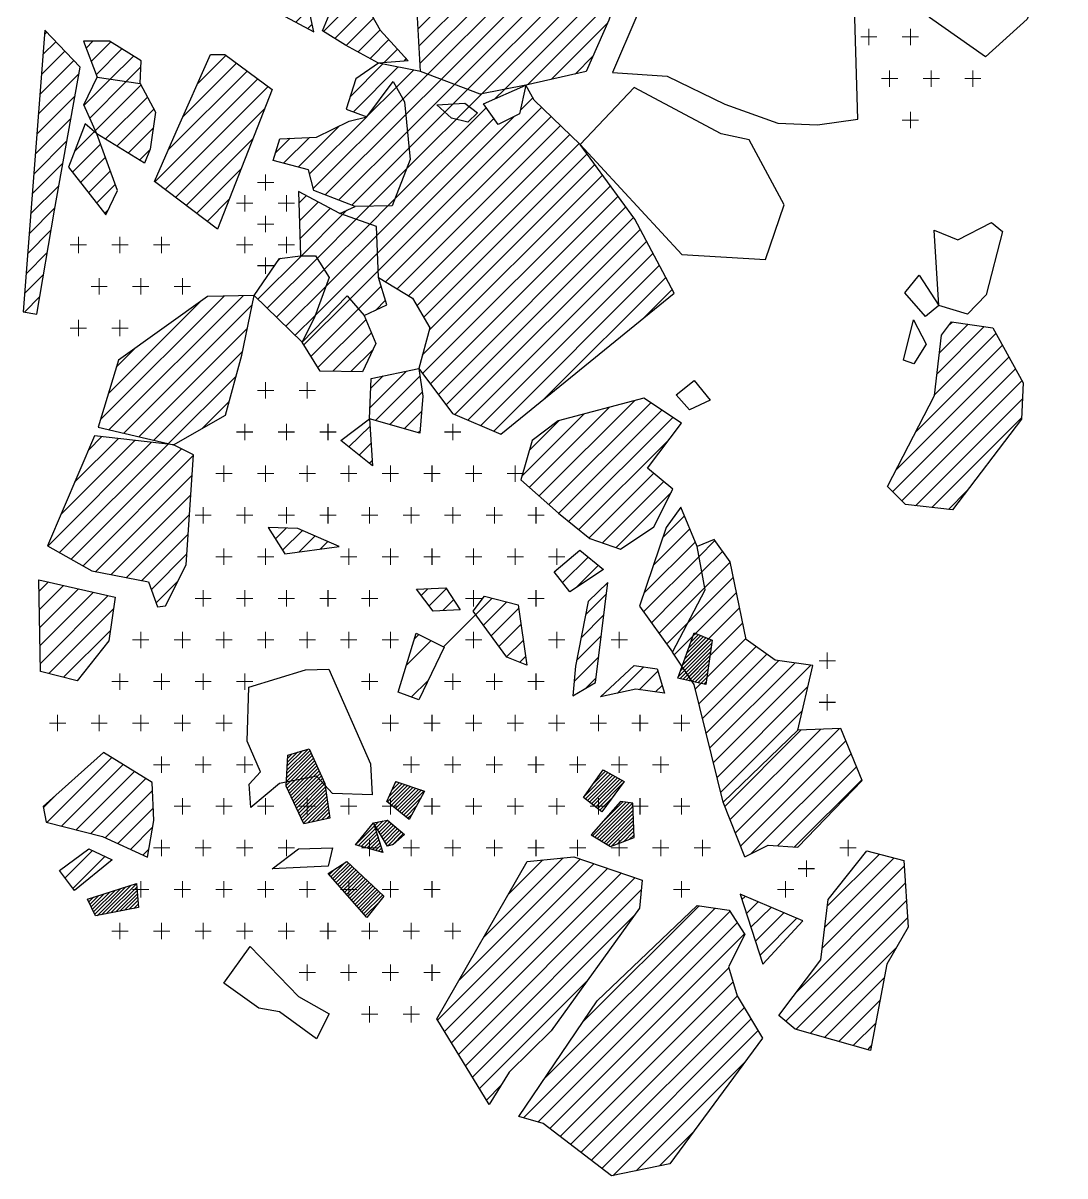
# Model space of a CAD drawing. Header units: metres. Extents: x -4.61 to -3.43, y -16.7 to -13.5.
# Drawn here: x -4.613 to -3.611, y -16.704 to -15.595 of the extents above; entities that cross this region are included whole.
import ezdxf

# ---------------------------------------------------------------- set-up
doc = ezdxf.new("R2010")
doc.units = ezdxf.units.M
doc.header["$LTSCALE"] = 25
doc.header["$MEASUREMENT"] = 0
doc.layers.get('0').update_dxf_attribs({"linetype": 'CONTINUOUS'})
for name, color, linetype in [('FEUER', 1, 'CONTINUOUS'), ('KNOCHEN', 2, 'CONTINUOUS'), ('KNOCHENSCHRAFF', 2, 'CONTINUOUS'), ('STEINE', 4, 'CONTINUOUS')]:
    doc.layers.add(name, color=color, linetype=linetype)

# ---------------------------------------------------------------- blocks, each defined once
blk = doc.blocks.new('*X1')
at = {"color": 0}
for p, q in [((-398.11, -1621.76), (-395.14, -1618.79)), ((-397.91, -1621.21), (-395.39, -1618.68)), ((-397.72, -1620.66), (-395.64, -1618.58)), ((-397.52, -1620.1), (-395.89, -1618.48)), ((-397.32, -1619.55), (-396.14, -1618.37)), ((-397.12, -1619), (-396.39, -1618.27)), ((-396.92, -1618.44), (-396.64, -1618.17)), ((-398.31, -1622.31), (-395.11, -1619.11)), ((-398.17, -1622.53), (-395.16, -1619.52)), ((-397.89, -1622.59), (-395.22, -1619.93)), ((-397.6, -1622.66), (-395.28, -1620.34)), ((-397.31, -1622.73), (-395.34, -1620.76)), ((-397.02, -1622.79), (-395.4, -1621.17)), ((-396.73, -1622.86), (-395.46, -1621.58)), ((-396.44, -1622.92), (-395.52, -1621.99)), ((-396.16, -1622.99), (-395.58, -1622.41)), ((-395.87, -1623.05), (-395.64, -1622.82)), ((-435.99, -1632.41), (-433.51, -1629.93)), ((-435.97, -1632.04), (-433.62, -1629.69)), ((-435.95, -1631.66), (-433.73, -1629.45)), ((-435.93, -1631.29), (-433.92, -1629.29)), ((-435.91, -1630.92), (-434.43, -1629.44)), ((-435.89, -1630.55), (-434.93, -1629.59)), ((-435.87, -1630.17), (-435.44, -1629.74)), ((-436, -1632.78), (-433.4, -1630.18)), ((-435.92, -1633.06), (-433.29, -1630.42)), ((-435.81, -1633.3), (-433.18, -1630.66)), ((-435.7, -1633.54), (-433.07, -1630.91)), ((-435.59, -1633.78), (-432.96, -1631.15)), ((-435.47, -1634.02), (-432.85, -1631.39)), ((-435.36, -1634.26), (-432.74, -1631.64)), ((-435.25, -1634.5), (-432.63, -1631.88)), ((-435.14, -1634.74), (-432.52, -1632.12)), ((-407.37, -1633.85), (-405.08, -1631.56)), ((-407.25, -1634.08), (-404.85, -1631.68)), ((-407.06, -1634.24), (-404.62, -1631.81)), ((-406.86, -1634.39), (-404.39, -1631.93)), ((-406.66, -1634.55), (-404.17, -1632.06)), ((-406.5, -1632.63), (-405.31, -1631.43)), ((-406.46, -1634.7), (-403.94, -1632.18)), ((-405.63, -1631.4), (-405.54, -1631.31)), ((-435.03, -1634.99), (-432.41, -1632.37)), ((-434.91, -1635.23), (-432.29, -1632.61)), ((-434.8, -1635.47), (-432.25, -1632.92)), ((-434.69, -1635.71), (-432.21, -1633.23)), ((-426.29, -1634.38), (-424.61, -1632.7)), ((-426.11, -1633.85), (-424.87, -1632.61)), ((-426.1, -1634.54), (-424.34, -1632.79)), ((-425.9, -1634.7), (-424.08, -1632.88)), ((-425.82, -1633.21), (-425.14, -1632.52)), ((-425.7, -1634.86), (-423.81, -1632.97)), ((-425.54, -1632.57), (-425.4, -1632.43)), ((-425.51, -1635.02), (-423.55, -1633.05)), ((-425.31, -1635.17), (-423.28, -1633.14)), ((-425.12, -1635.33), (-423.02, -1633.23)), ((-424.92, -1635.49), (-422.75, -1633.32)), ((-406.26, -1634.85), (-403.71, -1632.31)), ((-406.06, -1635.01), (-403.67, -1632.62)), ((-434.58, -1635.95), (-432.16, -1633.54)), ((-434.47, -1636.19), (-432.12, -1633.85)), ((-434.35, -1636.43), (-432.08, -1634.16)), ((-433.97, -1636.41), (-432.03, -1634.47)), ((-424.73, -1635.65), (-423.07, -1633.99)), ((-406.56, -1637.63), (-403.35, -1634.42)), ((-406.34, -1637.76), (-403.03, -1634.46)), ((-406.12, -1637.9), (-402.72, -1634.5)), ((-405.86, -1635.16), (-404.66, -1633.97)), ((-405.55, -1636.27), (-403.66, -1634.38)), ((-433.52, -1636.31), (-431.99, -1634.78)), ((-433.06, -1636.2), (-431.95, -1635.09)), ((-432.61, -1636.1), (-431.91, -1635.4)), ((-424.53, -1635.81), (-423.48, -1634.76)), ((-424.34, -1635.96), (-423.89, -1635.52)), ((-405.9, -1638.03), (-402.69, -1634.82)), ((-405.68, -1638.17), (-402.67, -1635.16)), ((-405.46, -1638.3), (-402.66, -1635.5)), ((-432.15, -1636), (-431.86, -1635.71)), ((-429.19, -1638.34), (-427.52, -1636.67)), ((-427.69, -1636.49), (-427.6, -1636.4)), ((-427.6, -1636.4), (-427.58, -1636.38)), ((-427.47, -1636.62), (-427.14, -1636.3)), ((-427.34, -1636.84), (-426.71, -1636.21)), ((-427.2, -1637.06), (-426.28, -1636.14)), ((-427.07, -1637.29), (-426.08, -1636.3)), ((-426.94, -1637.51), (-425.89, -1636.46)), ((-426.81, -1637.73), (-425.7, -1636.62)), ((-405.24, -1638.43), (-402.64, -1635.84)), ((-405.02, -1638.57), (-402.63, -1636.17)), ((-404.74, -1638.64), (-402.61, -1636.51)), ((-429.09, -1638.59), (-427.44, -1636.94)), ((-428.81, -1638.67), (-427.35, -1637.21)), ((-428.53, -1638.75), (-427.27, -1637.49)), ((-428.26, -1638.82), (-427.19, -1637.76)), ((-426.68, -1637.95), (-425.51, -1636.78)), ((-426.55, -1638.18), (-425.32, -1636.95)), ((-426.42, -1638.4), (-425.13, -1637.11)), ((-426.29, -1638.62), (-424.93, -1637.27)), ((-425.81, -1638.5), (-424.74, -1637.43)), ((-404.17, -1638.42), (-402.6, -1636.85)), ((-403.6, -1638.21), (-402.58, -1637.19)), ((-403.03, -1638), (-402.56, -1637.53)), ((-427.98, -1638.9), (-427.11, -1638.03)), ((-427.7, -1638.97), (-427.03, -1638.3)), ((-427.42, -1639.05), (-426.94, -1638.57)), ((-427.15, -1639.13), (-426.86, -1638.84)), ((-426.87, -1639.2), (-426.78, -1639.11)), ((-431.88, -1641.39), (-431.35, -1640.86)), ((-431.72, -1641.58), (-430.32, -1640.18)), ((-431.55, -1641.77), (-430.04, -1640.26)), ((-431.39, -1641.95), (-429.86, -1640.43)), ((-431.22, -1642.14), (-429.68, -1640.6)), ((-431.06, -1642.33), (-429.5, -1640.77)), ((-430.89, -1642.52), (-429.31, -1640.94)), ((-430.73, -1642.71), (-429.13, -1641.11)), ((-453.32, -1645.15), (-450.42, -1642.25)), ((-430.56, -1642.9), (-428.95, -1641.28)), ((-430.4, -1643.08), (-428.77, -1641.46)), ((-430.23, -1643.27), (-428.59, -1641.63)), ((-430.06, -1643.46), (-428.4, -1641.8)), ((-429.9, -1643.65), (-428.22, -1641.97)), ((-429.73, -1643.84), (-428.04, -1642.14)), ((-454.76, -1644.46), (-453.51, -1643.21)), ((-454.64, -1644.7), (-452.99, -1643.05)), ((-454.53, -1644.95), (-452.47, -1642.89)), ((-454.42, -1645.19), (-451.96, -1642.73)), ((-454.2, -1645.32), (-451.44, -1642.56)), ((-453.76, -1645.23), (-450.93, -1642.4)), ((-452.88, -1645.06), (-450.39, -1642.57)), ((-452.44, -1644.97), (-450.36, -1642.9)), ((-452, -1644.88), (-450.33, -1643.22)), ((-429.57, -1644.02), (-427.86, -1642.31)), ((-429.4, -1644.21), (-427.68, -1642.49)), ((-429.24, -1644.4), (-427.49, -1642.66)), ((-429.07, -1644.59), (-427.31, -1642.83)), ((-428.91, -1644.78), (-427.13, -1643)), ((-428.74, -1644.96), (-426.95, -1643.17)), ((-428.58, -1645.15), (-426.77, -1643.34)), ((-455.1, -1643.74), (-455.06, -1643.7)), ((-454.98, -1643.98), (-454.54, -1643.54)), ((-454.87, -1644.22), (-454.02, -1643.38)), ((-451.55, -1644.8), (-450.3, -1643.55)), ((-451.11, -1644.71), (-450.28, -1643.87)), ((-450.67, -1644.62), (-450.25, -1644.2)), ((-428.41, -1645.34), (-427.06, -1643.99)), ((-450.23, -1644.54), (-450.22, -1644.52))]:
    blk.add_line(p, q, dxfattribs=at)
blk = doc.blocks.new('*X3')
at = {"color": 0}
for p, q in [((-459.41, -1562.5), (-458.17, -1561.26)), ((-459.26, -1560.58), (-459.03, -1560.35)), ((-455.26, -1561.88), (-454.6, -1561.22)), ((-454.77, -1563.16), (-452.9, -1561.29)), ((-459.56, -1564.41), (-457.3, -1562.16)), ((-454.28, -1564.44), (-451.81, -1561.96)), ((-459.7, -1566.33), (-456.44, -1563.06)), ((-452.94, -1564.87), (-450.71, -1562.64)), ((-445.96, -1568.49), (-440.79, -1563.32)), ((-444.54, -1565.3), (-441.81, -1562.57)), ((-429.88, -1566.55), (-426.72, -1563.39)), ((-459.85, -1568.24), (-455.93, -1564.31)), ((-451.4, -1565.09), (-449.99, -1563.68)), ((-447.35, -1571.65), (-439.78, -1564.08)), ((-429.56, -1568), (-425.25, -1563.69)), ((-425.42, -1565.63), (-423.78, -1563.99)), ((-424.79, -1566.77), (-422.41, -1564.39)), ((-455.44, -1567.37), (-452.94, -1564.87)), ((-454.91, -1568.6), (-451.4, -1565.09)), ((-454.37, -1569.83), (-449.98, -1565.44)), ((-448.66, -1574.73), (-438.76, -1564.83)), ((-447.66, -1575.49), (-437.75, -1565.58)), ((-428.19, -1568.4), (-425.42, -1565.63)), ((-424.52, -1568.27), (-421.13, -1564.88)), ((-424.36, -1569.88), (-419.85, -1565.37)), ((-413.02, -1565.61), (-412.94, -1565.53)), ((-460, -1570.16), (-456.32, -1566.47)), ((-453.41, -1570.64), (-449.36, -1566.59)), ((-433.41, -1575.39), (-424.79, -1566.77)), ((-424.44, -1573.49), (-417.24, -1566.29)), ((-424.2, -1571.48), (-418.57, -1565.85)), ((-415.91, -1566.73), (-415.04, -1565.85)), ((-413.53, -1567.88), (-412.3, -1566.65)), ((-452.31, -1571.31), (-448.75, -1567.74)), ((-446.65, -1576.25), (-438.1, -1567.71)), ((-427.17, -1583.29), (-411.45, -1567.57)), ((-425.56, -1576.37), (-416.79, -1567.61)), ((-460.15, -1572.07), (-456.71, -1568.63)), ((-433.77, -1573.98), (-428.3, -1568.51)), ((-432.26, -1576), (-424.52, -1568.27)), ((-428.28, -1568.49), (-428.19, -1568.4)), ((-427.31, -1579.9), (-416.05, -1568.64)), ((-427.24, -1581.59), (-414.09, -1568.44)), ((-426.46, -1584.35), (-410.55, -1568.44)), ((-456.36, -1571.83), (-454.47, -1569.93)), ((-451.21, -1571.98), (-448.8, -1569.57)), ((-434.88, -1573.32), (-430.96, -1569.4)), ((-430.98, -1576.49), (-424.36, -1569.88)), ((-425.36, -1585.02), (-409.65, -1569.31)), ((-424.27, -1585.69), (-408.75, -1570.18)), ((-460.29, -1573.99), (-457.1, -1570.79)), ((-456.58, -1573.8), (-453.88, -1571.11)), ((-445.64, -1577.02), (-439.24, -1570.61)), ((-437.05, -1571.96), (-435.64, -1570.55)), ((-436.27, -1572.95), (-433.79, -1570.47)), ((-423.46, -1586.65), (-407.85, -1571.04)), ((-450.12, -1572.65), (-449.11, -1571.64)), ((-429.71, -1576.99), (-424.2, -1571.48)), ((-422.8, -1587.76), (-407.09, -1572.05)), ((-460.44, -1575.9), (-457.49, -1572.95)), ((-455.8, -1574.8), (-453.41, -1572.41)), ((-444.64, -1577.78), (-440.37, -1573.51)), ((-428.04, -1577.09), (-424.44, -1573.49)), ((-422.27, -1588.99), (-406.34, -1573.07)), ((-455.03, -1575.79), (-452.94, -1573.7)), ((-422.93, -1591.42), (-405.6, -1574.09)), ((-460.59, -1577.82), (-457.89, -1575.11)), ((-454.26, -1576.79), (-452.46, -1575)), ((-422.91, -1593.17), (-404.85, -1575.11)), ((-443.63, -1578.54), (-441.5, -1576.4)), ((-434.8, -1576.78), (-434.09, -1576.07)), ((-434.74, -1578.49), (-432.94, -1576.68)), ((-426.25, -1577.06), (-425.56, -1576.37)), ((-422.15, -1594.18), (-404.1, -1576.13)), ((-460.74, -1579.73), (-458.28, -1577.27)), ((-453.48, -1577.78), (-453.14, -1577.44)), ((-434.69, -1580.2), (-431.78, -1577.29)), ((-434.56, -1581.84), (-430.59, -1577.87)), ((-430.59, -1577.87), (-430.19, -1577.47)), ((-429.29, -1578.34), (-428.04, -1577.09)), ((-427.99, -1578.81), (-426.25, -1577.06)), ((-421.39, -1595.19), (-403.36, -1577.15)), ((-433.05, -1582.1), (-429.29, -1578.34)), ((-432.36, -1583.18), (-427.99, -1578.81)), ((-420.63, -1596.2), (-402.61, -1578.18)), ((-460.89, -1581.65), (-458.64, -1579.4)), ((-432.19, -1584.77), (-427.31, -1579.9)), ((-419.79, -1597.12), (-401.98, -1579.31)), ((-418.55, -1597.65), (-401.37, -1580.47)), ((-461.03, -1583.57), (-459, -1581.53)), ((-433.2, -1587.56), (-427.24, -1581.59)), ((-417.31, -1598.18), (-400.76, -1581.63)), ((-429.89, -1586.01), (-427.17, -1583.29)), ((-416.07, -1598.71), (-400.15, -1582.78)), ((-461.18, -1585.48), (-459.35, -1583.65)), ((-411.21, -1595.61), (-399.53, -1583.94)), ((-429.07, -1586.96), (-426.89, -1584.77)), ((-401.73, -1587.91), (-398.92, -1585.09)), ((-461.19, -1587.26), (-459.71, -1585.78)), ((-427.44, -1587.1), (-426.47, -1586.13)), ((-412.63, -1604.11), (-404.95, -1596.43)), ((-411.7, -1604.94), (-402.54, -1595.79)), ((-410.76, -1605.77), (-400.97, -1595.98)), ((-409.82, -1606.6), (-399.91, -1596.69)), ((-413.36, -1603.06), (-407.36, -1597.06)), ((-412.65, -1600.59), (-409.76, -1597.7)), ((-408.85, -1607.39), (-398.84, -1597.39)), ((-407.87, -1608.19), (-399.21, -1599.53)), ((-406.9, -1608.98), (-400.68, -1602.76)), ((-405.61, -1609.46), (-399.72, -1603.57)), ((-404.3, -1609.91), (-398.98, -1604.6)), ((-399.84, -1608.99), (-397.72, -1606.87)), ((-400.73, -1611.65), (-397.2, -1608.12)), ((-401.62, -1614.31), (-396.67, -1609.36)), ((-396.31, -1610.77), (-394.79, -1609.24)), ((-409.44, -1613.29), (-406.98, -1610.83)), ((-401.65, -1616.11), (-396.31, -1610.77)), ((-396.04, -1612.26), (-394.05, -1610.27)), ((-410.21, -1612.29), (-409.74, -1611.82)), ((-408.19, -1613.81), (-406.01, -1611.63)), ((-400.91, -1617.14), (-396.04, -1612.26)), ((-395.77, -1613.76), (-393.32, -1611.32)), ((-397.39, -1617.15), (-393.03, -1612.78)), ((-407.23, -1616.39), (-405.23, -1614.38)), ((-400.18, -1618.17), (-395.77, -1613.76)), ((-398.71, -1620.24), (-392.73, -1614.25)), ((-407.67, -1618.59), (-405.48, -1616.4)), ((-398, -1621.3), (-392.43, -1615.72)), ((-399.44, -1619.2), (-397.39, -1617.15)), ((-397.29, -1622.36), (-392.13, -1617.19)), ((-408.1, -1620.79), (-405.72, -1618.41)), ((-396.69, -1623.52), (-391.83, -1618.66)), ((-396.34, -1624.94), (-390.85, -1619.45)), ((-408.33, -1622.79), (-405.97, -1620.42)), ((-395.99, -1626.35), (-389.81, -1620.18)), ((-395.64, -1627.77), (-388.67, -1620.8)), ((-395.29, -1629.19), (-387.12, -1621.02)), ((-404.16, -1623.92), (-401.63, -1621.39)), ((-402.07, -1623.6), (-400.29, -1621.81)), ((-394.94, -1630.6), (-385.57, -1621.24)), ((-407.22, -1623.45), (-406.21, -1622.44)), ((-400.5, -1623.8), (-399.87, -1623.17)), ((-394.58, -1632.02), (-385.85, -1623.29)), ((-394.23, -1633.44), (-386.38, -1625.58)), ((-393.83, -1634.81), (-386.49, -1627.46)), ((-393.33, -1636.07), (-384.66, -1627.4)), ((-392.83, -1637.34), (-382.82, -1627.33)), ((-392.32, -1638.6), (-382.21, -1628.49)), ((-391.3, -1639.34), (-381.7, -1629.74)), ((-388.78, -1638.59), (-381.19, -1631)), ((-387.13, -1638.71), (-380.68, -1632.26)), ((-419.44, -1651.58), (-407.73, -1639.86)), ((-417.04, -1647.41), (-409.39, -1639.75)), ((-414.65, -1643.24), (-411.35, -1639.95)), ((-384.24, -1646.42), (-377.57, -1639.76)), ((-383.99, -1644.41), (-378.98, -1639.4)), ((-421.46, -1655.36), (-406.41, -1640.31)), ((-420.79, -1656.46), (-405.09, -1640.76)), ((-384.49, -1648.44), (-376.59, -1640.55)), ((-420.12, -1657.56), (-403.77, -1641.21)), ((-419.45, -1658.66), (-402.45, -1641.66)), ((-386.96, -1652.68), (-376.49, -1642.21)), ((-418.78, -1659.75), (-401.88, -1642.85)), ((-407.5, -1655.54), (-396.31, -1644.36)), ((-392.2, -1643.78), (-391.89, -1643.47)), ((-391.76, -1645.11), (-390.64, -1643.99)), ((-387.99, -1655.48), (-376.38, -1643.87)), ((-418.11, -1660.85), (-402.54, -1645.28)), ((-413.2, -1664.78), (-393.35, -1644.93)), ((-411.18, -1660.99), (-394.78, -1644.59)), ((-391.33, -1646.44), (-389.4, -1644.52)), ((-390.9, -1647.78), (-388.16, -1645.04)), ((-390.46, -1649.11), (-386.92, -1645.57)), ((-387.01, -1656.27), (-376.28, -1645.54)), ((-411.82, -1665.17), (-392.65, -1646)), ((-410.68, -1665.8), (-391.95, -1647.07)), ((-385.63, -1656.65), (-377.32, -1648.35)), ((-409.68, -1666.56), (-393.46, -1650.34)), ((-417.44, -1661.95), (-407.09, -1651.6)), ((-408.68, -1667.33), (-393.06, -1651.71)), ((-384.25, -1657.04), (-378.51, -1651.3)), ((-407.68, -1668.1), (-392.65, -1653.07)), ((-406.68, -1668.87), (-391.99, -1654.18)), ((-382.87, -1657.43), (-378.93, -1653.49)), ((-405.68, -1669.63), (-391.33, -1655.28)), ((-404.6, -1670.33), (-390.66, -1656.39)), ((-381.49, -1657.82), (-379.34, -1655.67)), ((-380.11, -1658.21), (-379.76, -1657.85)), ((-402.37, -1669.86), (-391.93, -1659.42)), ((-416.77, -1663.05), (-415.35, -1661.63)), ((-400.13, -1669.39), (-396.92, -1666.18))]:
    blk.add_line(p, q, dxfattribs=at)
blk = doc.blocks.new('*X4')
at = {"color": 0}
for p, q in [((-438.74, -1586.02), (-434.56, -1581.84)), ((-437.84, -1586.89), (-433.05, -1582.1)), ((-436.85, -1582.36), (-436.57, -1582.09)), ((-436.94, -1587.76), (-432.36, -1583.18)), ((-453.07, -1598.58), (-440.17, -1585.69)), ((-436.05, -1588.63), (-432.19, -1584.77)), ((-453.87, -1597.61), (-441.98, -1585.73)), ((-453.11, -1595.09), (-444.27, -1586.25)), ((-451.63, -1598.91), (-439.3, -1586.58)), ((-434.31, -1590.43), (-429.89, -1586.01)), ((-435.15, -1589.5), (-433.2, -1587.56)), ((-433.63, -1591.52), (-429.07, -1586.96)), ((-450.2, -1599.25), (-439.75, -1588.8)), ((-432.96, -1592.61), (-428.35, -1588.01)), ((-373.43, -1593.19), (-368.9, -1588.66)), ((-373.21, -1591.2), (-370.45, -1588.44)), ((-372.22, -1588.44), (-372, -1588.22)), ((-431.54, -1592.96), (-427.83, -1589.26)), ((-373.66, -1595.19), (-367.78, -1589.31)), ((-452.36, -1592.57), (-450.46, -1590.67)), ((-448.76, -1599.58), (-440.2, -1591.02)), ((-429.79, -1592.98), (-427.66, -1590.85)), ((-375.47, -1598.77), (-367.15, -1590.45)), ((-377.37, -1602.43), (-366.53, -1591.59)), ((-447.33, -1599.91), (-440.83, -1593.42)), ((-427.97, -1596.46), (-424.44, -1592.94)), ((-427.9, -1594.62), (-426.69, -1593.41)), ((-427.43, -1597.69), (-423.16, -1593.42)), ((-377.71, -1604.54), (-365.9, -1592.73)), ((-376.83, -1605.43), (-365.28, -1593.87)), ((-426.06, -1598.09), (-422.93, -1594.96)), ((-375.52, -1605.89), (-365.24, -1595.6)), ((-444.1, -1598.45), (-441.5, -1595.85)), ((-424.68, -1598.48), (-422.99, -1596.79)), ((-373.93, -1606.07), (-365.32, -1597.45)), ((-429.98, -1600.24), (-427.96, -1598.23)), ((-423.3, -1598.87), (-423.16, -1598.72)), ((-458.95, -1609.77), (-448.97, -1599.78)), ((-457.82, -1610.4), (-447.38, -1599.96)), ((-457.68, -1606.73), (-450.55, -1599.6)), ((-456.36, -1603.64), (-452.14, -1599.42)), ((-455.04, -1600.55), (-453.73, -1599.24)), ((-429, -1601.03), (-427.85, -1599.88)), ((-456.68, -1611.03), (-446.07, -1600.42)), ((-455.55, -1611.67), (-444.92, -1601.04)), ((-428.02, -1601.81), (-427.74, -1601.54)), ((-454.33, -1612.22), (-445.05, -1602.94)), ((-372.34, -1606.25), (-370.53, -1604.43)), ((-452.85, -1612.51), (-445.18, -1604.83)), ((-451.37, -1612.8), (-445.31, -1606.73)), ((-449.9, -1613.09), (-445.43, -1608.62)), ((-437.73, -1607.99), (-437.71, -1607.97)), ((-437.05, -1609.08), (-436, -1608.03)), ((-436.37, -1610.17), (-434.46, -1608.26)), ((-434.76, -1610.33), (-433.23, -1608.79)), ((-432.71, -1610.05), (-432, -1609.33)), ((-448.98, -1613.94), (-445.56, -1610.52)), ((-459.77, -1614.12), (-458.87, -1613.22)), ((-448.52, -1615.24), (-446.43, -1613.15)), ((-459.74, -1615.86), (-457.43, -1613.55)), ((-459.71, -1617.6), (-455.99, -1613.88)), ((-459.68, -1619.34), (-454.55, -1614.21)), ((-459.65, -1621.07), (-453.12, -1614.54)), ((-423.04, -1614.51), (-422.39, -1613.87)), ((-422.28, -1615.52), (-420.62, -1613.86)), ((-420.97, -1615.98), (-419.93, -1614.94)), ((-420.9, -1619.45), (-416.23, -1614.77)), ((-417.05, -1617.37), (-414.81, -1615.13)), ((-458.84, -1622.03), (-452.62, -1615.81)), ((-416.31, -1618.39), (-413.66, -1615.74)), ((-415.57, -1619.42), (-413.44, -1617.29)), ((-457.44, -1622.39), (-452.92, -1617.88)), ((-424.48, -1621.26), (-422.09, -1618.86)), ((-423.7, -1618.71), (-423.27, -1618.28)), ((-414.83, -1620.44), (-413.22, -1618.84)), ((-413.56, -1620.95), (-413, -1620.39)), ((-423.99, -1624.3), (-422.37, -1622.69)), ((-459.02, -1636.35), (-452.78, -1630.11)), ((-457.61, -1636.71), (-451.68, -1630.79)), ((-456.2, -1637.07), (-450.59, -1631.46)), ((-454.79, -1637.43), (-449.5, -1632.14)), ((-453.42, -1637.83), (-448.86, -1633.27)), ((-459.36, -1634.92), (-458.03, -1633.6)), ((-452.21, -1638.38), (-448.79, -1634.96)), ((-451, -1638.94), (-448.84, -1636.78)), ((-449.79, -1639.5), (-449.22, -1638.92)), ((-457.28, -1641.68), (-454.65, -1639.05)), ((-456.53, -1642.7), (-453.45, -1639.62))]:
    blk.add_line(p, q, dxfattribs=at)
blk = doc.blocks.new('*X5')
at = {"color": 0}
for p, q in [((-423.8, -1551.63), (-412.18, -1540.02)), ((-423.89, -1549.96), (-415.26, -1541.33)), ((-423.71, -1553.31), (-411.18, -1540.78)), ((-423.91, -1548.21), (-417.91, -1542.21)), ((-423.85, -1546.38), (-419.75, -1542.28)), ((-423.8, -1544.56), (-421.58, -1542.35)), ((-423.74, -1542.74), (-423.42, -1542.42)), ((-423.62, -1554.99), (-410.18, -1541.55)), ((-423.53, -1556.66), (-409.18, -1542.32)), ((-423.44, -1558.34), (-408.18, -1543.08)), ((-423.34, -1560.02), (-407.17, -1543.85)), ((-423.25, -1561.7), (-406.17, -1544.61)), ((-423.16, -1563.37), (-405.14, -1545.35)), ((-422.41, -1564.39), (-404.05, -1546.03)), ((-421.13, -1564.88), (-402.97, -1546.71)), ((-419.85, -1565.37), (-401.88, -1547.39)), ((-418.57, -1565.85), (-401.22, -1548.5)), ((-417.24, -1566.29), (-402.19, -1551.23)), ((-435.48, -1554.47), (-433.24, -1552.23)), ((-437.4, -1558.16), (-432.29, -1553.05)), ((-436.24, -1558.77), (-431.46, -1553.99)), ((-415.04, -1565.85), (-403.15, -1553.97)), ((-431.39, -1557.45), (-429.53, -1555.6)), ((-432.43, -1560.27), (-428.9, -1556.74)), ((-412.83, -1565.41), (-404.12, -1556.7)), ((-431.34, -1560.94), (-428.27, -1557.87)), ((-435.09, -1559.39), (-433.69, -1557.99)), ((-430.24, -1561.61), (-427.63, -1559)), ((-433.93, -1560), (-433.52, -1559.58)), ((-429.1, -1562.24), (-427, -1560.14)), ((-410.54, -1564.89), (-405.12, -1559.47)), ((-427.96, -1562.86), (-426.16, -1561.06)), ((-426.59, -1563.27), (-425.31, -1561.99)), ((-424.69, -1563.13), (-424.47, -1562.91)), ((-408.25, -1564.37), (-406.53, -1562.65))]:
    blk.add_line(p, q, dxfattribs=at)
blk = doc.blocks.new('LB')
at = {"layer": 'FEUER', "const_width": 0.1}
for points in [[(0, 0), (0, -1.6)], [(-0.8, -0.8), (0.8, -0.8)]]:
    blk.add_lwpolyline(points, dxfattribs=at)

msp = doc.modelspace()

# ---------------------------------------------------------------- linework, layer by layer
at = {"layer": 'FEUER'}
msp.add_lwpolyline([(-4.3086, -15.7777), (-4.2939, -15.7711)], dxfattribs=at)
at = {"layer": 'KNOCHEN'}
for points in [[(-3.9837, -16.2248), (-3.968, -16.181), (-3.9506, -16.1882), (-3.9568, -16.231), (-3.9837, -16.2248)], [(-4.3183, -16.3593), (-4.3433, -16.3649), (-4.3601, -16.3287), (-4.3586, -16.2987), (-4.3382, -16.2926), (-4.3229, -16.3262), (-4.3183, -16.3593)], [(-4.0566, -16.3532), (-4.0744, -16.3394), (-4.0555, -16.3129), (-4.0352, -16.3241), (-4.0566, -16.3532)], [(-4.2419, -16.3608), (-4.2633, -16.3435), (-4.2547, -16.3241), (-4.2272, -16.3333), (-4.2419, -16.3608)], [(-4.0387, -16.3435), (-4.0668, -16.3756), (-4.0484, -16.3868), (-4.0255, -16.3781), (-4.027, -16.345), (-4.0387, -16.3435)], [(-4.2934, -16.3852), (-4.2761, -16.3639), (-4.2674, -16.3924), (-4.2934, -16.3852)], [(-4.2628, -16.3863), (-4.2761, -16.3639), (-4.2628, -16.3613), (-4.2465, -16.3751), (-4.2572, -16.3847), (-4.2628, -16.3863)], [(-4.2827, -16.455), (-4.3199, -16.4127), (-4.302, -16.401), (-4.2664, -16.4346), (-4.2827, -16.455)], [(-4.5434, -16.4535), (-4.5511, -16.4372), (-4.5042, -16.4224), (-4.5022, -16.4453), (-4.5434, -16.4535)]]:
    msp.add_lwpolyline(points, dxfattribs=at)
at = {"layer": 'STEINE'}
for points in [[(-4.1299, -15.6545), (-4.1737, -15.6631), (-4.2312, -15.6412), (-4.2394, -15.491), (-4.2373, -15.4243), (-4.1686, -15.4217), (-4.1243, -15.3983), (-4.055, -15.4513), (-4.0102, -15.4793), (-4.0499, -15.5918), (-4.0718, -15.6412), (-4.1299, -15.6545)], [(-4.0464, -15.6423), (-3.9939, -15.6458), (-3.9384, -15.6728), (-3.8875, -15.6911), (-3.8493, -15.6927), (-3.8106, -15.6871), (-3.8136, -15.5898), (-3.8208, -15.5002), (-3.8146, -15.4416), (-3.9053, -15.4233), (-3.9725, -15.4849), (-3.9852, -15.5124), (-4.0229, -15.5878), (-4.0464, -15.6423)], [(-3.7428, -15.5425), (-3.671, -15.5058), (-3.6267, -15.4798), (-3.6114, -15.5032), (-3.6476, -15.5908), (-3.6878, -15.627), (-3.7418, -15.5893), (-3.7428, -15.5425)], [(-4.3336, -15.603), (-4.3382, -15.5821), (-4.3137, -15.5384), (-4.3392, -15.5165), (-4.3748, -15.5811), (-4.3336, -15.603)], [(-4.2714, -15.6331), (-4.303, -15.6158), (-4.3254, -15.602), (-4.3091, -15.5633), (-4.2989, -15.5496), (-4.2699, -15.6015), (-4.2429, -15.631), (-4.2714, -15.6331)], [(-4.5999, -15.8745), (-4.5831, -15.7746), (-4.5582, -15.6371), (-4.5923, -15.6015), (-4.6132, -15.8724), (-4.5999, -15.8745)], [(-4.5006, -15.6529), (-4.4996, -15.631), (-4.5301, -15.6122), (-4.5551, -15.6122), (-4.5419, -15.6468)], [(-4.4869, -15.7471), (-4.466, -15.6993), (-4.4329, -15.6249), (-4.4191, -15.6249), (-4.3738, -15.6585), (-4.4263, -15.793), (-4.4869, -15.7471)], [(-4.2312, -15.6412), (-4.2714, -15.6331), (-4.2933, -15.6484), (-4.3025, -15.6774), (-4.2827, -15.685)], [(-4.5424, -15.7013), (-4.5546, -15.6733), (-4.5419, -15.6468), (-4.5006, -15.6529), (-4.4858, -15.6804), (-4.4909, -15.7161), (-4.4965, -15.7293), (-4.5424, -15.7013)], [(-4.3728, -15.7268), (-4.3662, -15.7059), (-4.331, -15.7044), (-4.2995, -15.6891), (-4.2827, -15.685), (-4.2572, -15.6509), (-4.2465, -15.6703), (-4.2409, -15.7258), (-4.2582, -15.7706), (-4.2939, -15.7711), (-4.3336, -15.7558), (-4.3387, -15.7359), (-4.3728, -15.7268)], [(-4.2715, -15.8393), (-4.2389, -15.8592), (-4.2221, -15.8877), (-4.2328, -15.9269), (-4.2002, -15.9702), (-4.1538, -15.9901), (-3.9873, -15.8546), (-4.025, -15.7833), (-4.0774, -15.7115), (-4.1217, -15.6687), (-4.1299, -15.6545)], [(-4.1564, -15.6922), (-4.1706, -15.6723), (-4.1299, -15.6545), (-4.136, -15.682), (-4.1564, -15.6922)], [(-4.0255, -15.6565), (-4.0774, -15.7115), (-3.9797, -15.8174), (-3.8992, -15.822), (-3.8814, -15.7696), (-3.915, -15.7069), (-3.942, -15.7013), (-4.0255, -15.6565)], [(-4.2154, -15.6733), (-4.1884, -15.6718), (-4.1762, -15.681), (-4.1854, -15.6901), (-4.2012, -15.686), (-4.2154, -15.6733)], [(-4.5536, -15.6916), (-4.5694, -15.7334), (-4.5337, -15.7792), (-4.5225, -15.7558), (-4.5424, -15.7013), (-4.5536, -15.6916)], [(-4.2852, -15.876), (-4.2633, -15.8658), (-4.2715, -15.8393), (-4.2735, -15.7904), (-4.3086, -15.7777), (-4.3484, -15.7568), (-4.3463, -15.8184)], [(-3.7372, -15.794), (-3.7143, -15.8032), (-3.6822, -15.7864), (-3.6716, -15.795), (-3.6873, -15.8562), (-3.7052, -15.8745), (-3.7327, -15.8663), (-3.7372, -15.794)], [(-4.3911, -15.8566), (-4.3667, -15.821), (-4.3463, -15.8184), (-4.3321, -15.8184), (-4.3188, -15.8393), (-4.3326, -15.877), (-4.3448, -15.9015), (-4.3911, -15.8566)], [(-3.7454, -15.877), (-3.7653, -15.8541), (-3.7515, -15.8373), (-3.7327, -15.8663), (-3.7454, -15.877)], [(-4.4685, -16.0002), (-4.4186, -15.9717), (-4.4028, -15.9142), (-4.3911, -15.8566), (-4.4359, -15.8577), (-4.5215, -15.9188), (-4.5409, -15.9834), (-4.4685, -16.0002)], [(-4.3448, -15.9015), (-4.3015, -15.8571), (-4.2852, -15.876), (-4.274, -15.903), (-4.2867, -15.93), (-4.3275, -15.9295), (-4.3448, -15.9015)], [(-3.7821, -16.0405), (-3.7367, -15.9529), (-3.7301, -15.8949), (-3.7204, -15.8821), (-3.6807, -15.8877), (-3.6517, -15.9407), (-3.6532, -15.9758), (-3.7194, -16.0629), (-3.7648, -16.0578), (-3.7821, -16.0405)], [(-3.7668, -15.9188), (-3.7571, -15.8801), (-3.7449, -15.9035), (-3.7566, -15.9224), (-3.7668, -15.9188)], [(-4.2786, -15.9366), (-4.2328, -15.9269), (-4.2287, -15.9534), (-4.2317, -15.989), (-4.2801, -15.9753), (-4.2786, -15.9366)], [(-3.9725, -15.9667), (-3.9853, -15.9524), (-3.9679, -15.9386), (-3.9527, -15.9575), (-3.9725, -15.9667)], [(-3.9883, -16.043), (-4.0128, -16.0227), (-3.9802, -15.9794), (-4.0163, -15.9554), (-4.0988, -15.9773), (-4.1238, -15.9962), (-4.1345, -16.0339), (-4.0983, -16.066), (-4.0683, -16.0904), (-4.0387, -16.1006), (-4.0067, -16.0792), (-3.9883, -16.043)], [(-4.2801, -15.9753), (-4.2771, -16.0206), (-4.3076, -15.9962), (-4.2801, -15.9753)], [(-4.5898, -16.0975), (-4.547, -16.1214), (-4.4925, -16.1321), (-4.4838, -16.1561), (-4.4762, -16.1551), (-4.4563, -16.1158), (-4.4492, -16.0099), (-4.4685, -16.0002), (-4.5444, -15.9916), (-4.5898, -16.0975)], [(-3.9888, -16.1999), (-3.9573, -16.1398), (-3.9649, -16.098), (-3.9807, -16.0604), (-3.9949, -16.0797), (-4.0204, -16.1556), (-3.9888, -16.1999)], [(-4.3092, -16.098), (-4.3489, -16.0807), (-4.3774, -16.0797), (-4.3616, -16.1052), (-4.3092, -16.098)], [(-3.9399, -16.344), (-3.8681, -16.2748), (-3.8539, -16.2126), (-3.89, -16.2075), (-3.918, -16.1877), (-3.9333, -16.1128), (-3.9486, -16.0914), (-3.9649, -16.098)], [(-4.1024, -16.1225), (-4.0779, -16.1016), (-4.055, -16.1204), (-4.0876, -16.1418), (-4.1024, -16.1225)], [(-4.5964, -16.2182), (-4.5979, -16.1301), (-4.5246, -16.1469), (-4.5307, -16.1887), (-4.5612, -16.2274), (-4.5964, -16.2182)], [(-4.0627, -16.2289), (-4.051, -16.1327), (-4.0698, -16.151), (-4.082, -16.2131), (-4.0846, -16.2416), (-4.0627, -16.2289)], [(-4.2348, -16.1393), (-4.2068, -16.1378), (-4.193, -16.1591), (-4.219, -16.1602), (-4.2348, -16.1393)], [(-4.1803, -16.1602), (-4.1696, -16.1459), (-4.137, -16.1541), (-4.1289, -16.2121), (-4.1482, -16.2045), (-4.1803, -16.1602)], [(-4.2328, -16.2457), (-4.2526, -16.2381), (-4.2353, -16.1815), (-4.2083, -16.1948), (-4.2328, -16.2457)], [(-3.9399, -16.344), (-3.968, -16.231), (-3.9888, -16.1999)], [(-4.3311, -16.319), (-4.3667, -16.3262), (-4.3942, -16.3491), (-4.3957, -16.3267), (-4.385, -16.315), (-4.3978, -16.2854), (-4.3962, -16.2335), (-4.3417, -16.2167), (-4.3193, -16.2162), (-4.2791, -16.3073), (-4.2776, -16.3369), (-4.3158, -16.3358), (-4.3311, -16.319)], [(-4.0581, -16.2427), (-4.0255, -16.2126), (-4.0036, -16.2157), (-3.9965, -16.2391), (-4.024, -16.2355), (-4.0581, -16.2427)], [(-3.9191, -16.3965), (-3.8967, -16.3853), (-3.8681, -16.3873), (-3.8065, -16.3231), (-3.8269, -16.2732), (-3.8681, -16.2748)], [(-4.4889, -16.3251), (-4.5358, -16.2961), (-4.5938, -16.3481), (-4.5908, -16.3633), (-4.5368, -16.3771), (-4.4935, -16.397), (-4.4874, -16.3618), (-4.4889, -16.3251)], [(-3.9191, -16.3965), (-3.9399, -16.344)], [(-4.5781, -16.4097), (-4.55, -16.3888), (-4.5276, -16.3995), (-4.5638, -16.429), (-4.5781, -16.4097)], [(-4.3738, -16.4082), (-4.3484, -16.3888), (-4.3158, -16.3878), (-4.3199, -16.4056), (-4.3738, -16.4082)], [(-4.1651, -16.6348), (-4.2155, -16.5523), (-4.1284, -16.401), (-4.0836, -16.3965), (-4.0179, -16.4189), (-4.0204, -16.4459), (-4.1055, -16.564), (-4.1457, -16.6037), (-4.1651, -16.6348)], [(-3.8865, -16.5492), (-3.8463, -16.4958), (-3.8391, -16.4377), (-3.8019, -16.3909), (-3.7663, -16.4), (-3.7622, -16.4642), (-3.7826, -16.4999), (-3.7984, -16.5829), (-3.8707, -16.5625), (-3.8865, -16.5492)], [(-3.9018, -16.4998), (-3.8636, -16.4581), (-3.9237, -16.4326), (-3.9018, -16.4998)], [(-4.1365, -16.6465), (-4.0612, -16.535), (-3.9649, -16.4433), (-3.9344, -16.4479), (-3.9191, -16.4713), (-3.9349, -16.5024), (-3.9267, -16.5304), (-3.9023, -16.5711), (-3.9914, -16.6918), (-4.0474, -16.7035), (-4.1131, -16.6531), (-4.1365, -16.6465)], [(-4.3311, -16.5716), (-4.3667, -16.5457), (-4.3866, -16.5421), (-4.4202, -16.5182), (-4.3947, -16.483), (-4.3484, -16.5309), (-4.3188, -16.5477), (-4.3311, -16.5716)]]:
    msp.add_lwpolyline(points, dxfattribs=at)

# ---------------------------------------------------------------- block references
at = {"layer": 'FEUER', "xscale": 0.01, "yscale": 0.01, "zscale": 0.01}
for name, p in [('*X5', (0, 0)), ('LB', (-3.8, -15.6)), ('LB', (-3.76, -15.6)), ('*X3', (0, 0)), ('LB', (-3.78, -15.64)), ('LB', (-3.74, -15.64)), ('LB', (-3.7, -15.64)), ('LB', (-3.76, -15.68)), ('LB', (-4.38, -15.74)), ('LB', (-4.4, -15.76)), ('LB', (-4.36, -15.76)), ('LB', (-4.38, -15.78)), ('LB', (-4.56, -15.8)), ('LB', (-4.52, -15.8)), ('LB', (-4.48, -15.8)), ('LB', (-4.4, -15.8)), ('LB', (-4.36, -15.8)), ('*X4', (0, 0)), ('LB', (-4.38, -15.82)), ('LB', (-4.54, -15.84)), ('LB', (-4.5, -15.84)), ('LB', (-4.46, -15.84)), ('LB', (-4.56, -15.88)), ('LB', (-4.52, -15.88)), ('LB', (-4.38, -15.94)), ('LB', (-4.34, -15.94)), ('LB', (-4.4, -15.98)), ('LB', (-4.36, -15.98)), ('LB', (-4.32, -15.98)), ('LB', (-4.2, -15.98)), ('LB', (-4.42, -16.02)), ('LB', (-4.38, -16.02)), ('LB', (-4.34, -16.02)), ('LB', (-4.3, -16.02)), ('LB', (-4.26, -16.02)), ('LB', (-4.22, -16.02)), ('LB', (-4.18, -16.02)), ('LB', (-4.14, -16.02)), ('LB', (-4.44, -16.06)), ('LB', (-4.4, -16.06)), ('LB', (-4.36, -16.06)), ('LB', (-4.32, -16.06)), ('LB', (-4.28, -16.06)), ('LB', (-4.24, -16.06)), ('LB', (-4.2, -16.06)), ('LB', (-4.16, -16.06)), ('LB', (-4.12, -16.06)), ('LB', (-4.42, -16.1)), ('LB', (-4.38, -16.1)), ('LB', (-4.3, -16.1)), ('LB', (-4.26, -16.1)), ('LB', (-4.22, -16.1)), ('LB', (-4.18, -16.1)), ('LB', (-4.14, -16.1)), ('LB', (-4.1, -16.1)), ('LB', (-4.44, -16.14)), ('LB', (-4.4, -16.14)), ('LB', (-4.36, -16.14)), ('LB', (-4.32, -16.14)), ('LB', (-4.28, -16.14)), ('LB', (-4.18, -16.14)), ('LB', (-4.12, -16.14)), ('LB', (-4.5, -16.18)), ('LB', (-4.46, -16.18)), ('LB', (-4.42, -16.18)), ('LB', (-4.38, -16.18)), ('LB', (-4.34, -16.18)), ('LB', (-4.3, -16.18)), ('LB', (-4.26, -16.18)), ('LB', (-4.18, -16.18)), ('LB', (-4.1, -16.18)), ('LB', (-4.04, -16.18)), ('LB', (-3.84, -16.2)), ('LB', (-4.52, -16.22)), ('LB', (-4.48, -16.22)), ('LB', (-4.44, -16.22)), ('LB', (-4.4, -16.22)), ('LB', (-4.28, -16.22)), ('LB', (-4.2, -16.22)), ('LB', (-4.16, -16.22)), ('LB', (-4.12, -16.22)), ('LB', (-3.84, -16.24)), ('LB', (-4.58, -16.26)), ('LB', (-4.54, -16.26)), ('LB', (-4.5, -16.26)), ('LB', (-4.46, -16.26)), ('LB', (-4.42, -16.26)), ('LB', (-4.26, -16.26)), ('LB', (-4.22, -16.26)), ('LB', (-4.18, -16.26)), ('LB', (-4.14, -16.26)), ('LB', (-4.1, -16.26)), ('LB', (-4.06, -16.26)), ('LB', (-4.02, -16.26)), ('LB', (-3.98, -16.26)), ('LB', (-4.48, -16.3)), ('LB', (-4.44, -16.3)), ('LB', (-4.4, -16.3)), ('LB', (-4.24, -16.3)), ('LB', (-4.2, -16.3)), ('LB', (-4.16, -16.3)), ('LB', (-4.12, -16.3)), ('LB', (-4.08, -16.3)), ('LB', (-4.04, -16.3)), ('LB', (-4, -16.3)), ('LB', (-4.46, -16.34)), ('LB', (-4.42, -16.34)), ('LB', (-4.38, -16.34)), ('LB', (-4.34, -16.34)), ('LB', (-4.3, -16.34)), ('LB', (-4.26, -16.34)), ('LB', (-4.22, -16.34)), ('LB', (-4.18, -16.34)), ('LB', (-4.14, -16.34)), ('LB', (-4.1, -16.34)), ('LB', (-4.06, -16.34)), ('LB', (-4.02, -16.34)), ('LB', (-3.98, -16.34)), ('LB', (-4.48, -16.38)), ('LB', (-4.44, -16.38)), ('LB', (-4.4, -16.38)), ('LB', (-4.36, -16.38)), ('LB', (-4.28, -16.38)), ('LB', (-4.24, -16.38)), ('LB', (-4.2, -16.38)), ('LB', (-4.16, -16.38)), ('LB', (-4.12, -16.38)), ('LB', (-4.08, -16.38)), ('LB', (-4.04, -16.38)), ('LB', (-4, -16.38)), ('LB', (-3.96, -16.38)), ('LB', (-3.82, -16.38)), ('LB', (-3.86, -16.4)), ('LB', (-4.5, -16.42)), ('LB', (-4.46, -16.42)), ('LB', (-4.42, -16.42)), ('LB', (-4.38, -16.42)), ('LB', (-4.34, -16.42)), ('LB', (-4.3, -16.42)), ('LB', (-4.26, -16.42)), ('LB', (-4.22, -16.42)), ('LB', (-3.98, -16.42)), ('LB', (-3.88, -16.42)), ('LB', (-4.52, -16.46)), ('LB', (-4.48, -16.46)), ('LB', (-4.44, -16.46)), ('LB', (-4.4, -16.46)), ('LB', (-4.36, -16.46)), ('LB', (-4.32, -16.46)), ('LB', (-4.28, -16.46)), ('LB', (-4.24, -16.46)), ('LB', (-4.2, -16.46)), ('LB', (-4.34, -16.5)), ('LB', (-4.3, -16.5)), ('LB', (-4.26, -16.5)), ('LB', (-4.22, -16.5)), ('LB', (-4.28, -16.54)), ('LB', (-4.24, -16.54))]:
    msp.add_blockref(name, p, dxfattribs=at)
at = {"layer": 'KNOCHENSCHRAFF', "xscale": 0.01, "yscale": 0.01, "zscale": 0.01}
msp.add_blockref('*X1', (0, 0), dxfattribs=at)

doc.saveas('drawing.dxf')
